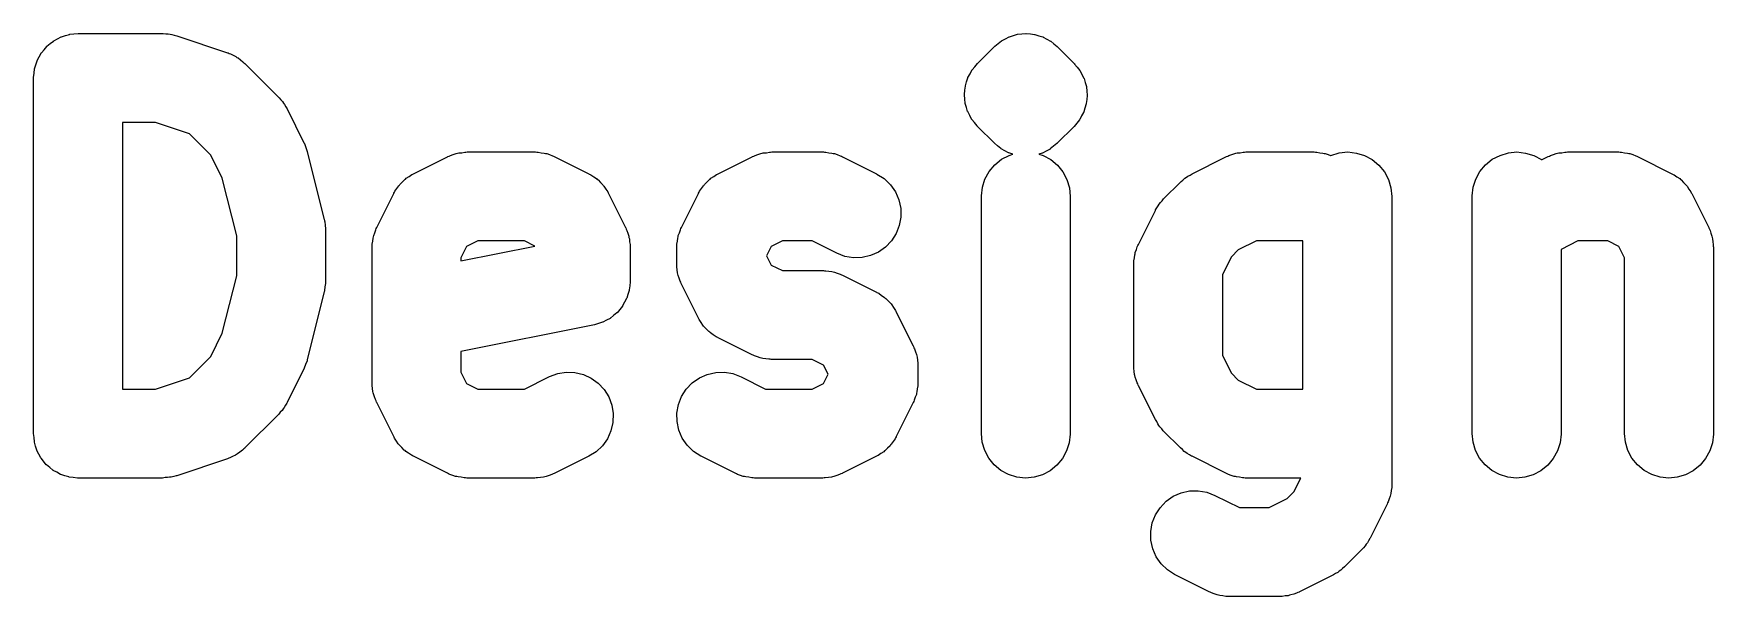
# Model space of a CAD drawing. Extents: x 84.8 to 173.4, y -140 to -47.1.
# Drawn here: x 85.87 to 95.33, y -140 to -136.83 of the extents above; entities that cross this region are included whole.
import ezdxf

# ---------------------------------------------------------------- set-up
doc = ezdxf.new("R2010")
doc.units = 0
doc.header["$MEASUREMENT"] = 0
doc.layers.add('BLACK', color=7, linetype='CONTINUOUS')

msp = doc.modelspace()

# ---------------------------------------------------------------- linework, layer by layer
at = {"layer": 'BLACK', "linetype": 'CONTINUOUS'}
for p, q in [((85.9878, -136.872), (86.0086, -136.861)), ((86.0086, -136.861), (86.0294, -136.85)), ((86.0294, -136.85), (86.0302, -136.849)), ((86.0302, -136.849), (86.031, -136.849)), ((86.031, -136.849), (86.0535, -136.842)), ((86.0535, -136.842), (86.0761, -136.836)), ((86.0761, -136.836), (86.077, -136.835)), ((86.077, -136.835), (86.0778, -136.835)), ((86.0778, -136.835), (86.1013, -136.833)), ((86.1013, -136.833), (86.1247, -136.831)), ((86.1247, -136.831), (86.6009, -136.831)), ((86.6009, -136.831), (86.6043, -136.831)), ((86.6043, -136.831), (86.6183, -136.832)), ((86.6183, -136.832), (86.6323, -136.833)), ((86.6323, -136.833), (86.6425, -136.835)), ((86.6425, -136.835), (86.6528, -136.836)), ((86.6528, -136.836), (86.6662, -136.84)), ((86.6662, -136.84), (86.6799, -136.844)), ((86.6799, -136.844), (86.9656, -136.939)), ((91.3218, -136.871), (91.3428, -136.86)), ((91.3428, -136.86), (91.3635, -136.849)), ((91.3635, -136.849), (91.364, -136.849)), ((91.364, -136.849), (91.3643, -136.849)), ((91.3643, -136.849), (91.3648, -136.849)), ((91.3648, -136.849), (91.3652, -136.849)), ((91.3652, -136.849), (91.3878, -136.842)), ((91.3878, -136.842), (91.4103, -136.835)), ((91.4103, -136.835), (91.4107, -136.835)), ((91.4107, -136.835), (91.4112, -136.835)), ((91.4112, -136.835), (91.4116, -136.835)), ((91.4116, -136.835), (91.412, -136.835)), ((91.412, -136.835), (91.4354, -136.833)), ((91.4354, -136.833), (91.4589, -136.831)), ((91.4589, -136.831), (91.4593, -136.831)), ((91.4593, -136.831), (91.4597, -136.831)), ((91.4597, -136.831), (91.4602, -136.831)), ((91.4602, -136.831), (91.4606, -136.831)), ((91.4606, -136.831), (91.484, -136.833)), ((91.484, -136.833), (91.5074, -136.836)), ((91.5074, -136.836), (91.5078, -136.836)), ((91.5078, -136.836), (91.5083, -136.836)), ((91.5083, -136.836), (91.5087, -136.836)), ((91.5087, -136.836), (91.5091, -136.836)), ((91.5091, -136.836), (91.5315, -136.843)), ((91.5315, -136.843), (91.5541, -136.85)), ((91.5541, -136.85), (91.5545, -136.85)), ((91.5545, -136.85), (91.5549, -136.85)), ((91.5549, -136.85), (91.5553, -136.851)), ((91.5553, -136.851), (91.5557, -136.851)), ((91.5557, -136.851), (91.5762, -136.862)), ((91.5762, -136.862), (91.5971, -136.873)), ((85.8949, -136.982), (85.9062, -136.962)), ((85.9062, -136.962), (85.9174, -136.941)), ((85.9174, -136.941), (85.918, -136.94)), ((85.918, -136.94), (85.9184, -136.94)), ((85.9184, -136.94), (85.9335, -136.922)), ((85.9335, -136.922), (85.9485, -136.903)), ((85.9485, -136.903), (85.9492, -136.903)), ((85.9492, -136.903), (85.9497, -136.902)), ((85.9497, -136.902), (85.9681, -136.887)), ((85.9681, -136.887), (85.9863, -136.873)), ((85.9863, -136.873), (85.9871, -136.872)), ((85.9871, -136.872), (85.9878, -136.872)), ((86.9656, -136.939), (86.9689, -136.94)), ((86.9689, -136.94), (86.9756, -136.943)), ((86.9756, -136.943), (86.9826, -136.945)), ((86.9826, -136.945), (86.9977, -136.953)), ((86.9977, -136.953), (87.0132, -136.96)), ((87.0132, -136.96), (87.0192, -136.965)), ((91.186, -136.999), (91.2812, -136.904)), ((91.2812, -136.904), (91.2824, -136.903)), ((91.2824, -136.903), (91.2825, -136.903)), ((91.2825, -136.903), (91.2831, -136.902)), ((91.2825, -136.903), (91.2825, -136.903)), ((91.2831, -136.902), (91.2831, -136.902)), ((91.2831, -136.902), (91.2831, -136.902)), ((91.2831, -136.902), (91.2837, -136.902)), ((91.2837, -136.902), (91.3021, -136.887)), ((91.3021, -136.887), (91.3204, -136.872)), ((91.3204, -136.872), (91.3208, -136.872)), ((91.3208, -136.872), (91.3211, -136.872)), ((91.3211, -136.872), (91.3215, -136.871)), ((91.3215, -136.871), (91.3218, -136.871)), ((91.5971, -136.873), (91.5974, -136.873)), ((91.5974, -136.873), (91.5978, -136.874)), ((91.5978, -136.874), (91.5981, -136.874)), ((91.5981, -136.874), (91.5985, -136.874)), ((91.5985, -136.874), (91.6165, -136.889)), ((91.6165, -136.889), (91.6348, -136.904)), ((91.6348, -136.904), (91.73, -136.999)), ((85.8747, -137.077), (85.8773, -137.054)), ((85.8773, -137.054), (85.8798, -137.03)), ((85.8798, -137.03), (85.88, -137.03)), ((85.88, -137.03), (85.8801, -137.029)), ((85.8801, -137.029), (85.8872, -137.006)), ((85.8872, -137.006), (85.8942, -136.984)), ((85.8942, -136.984), (85.8946, -136.983)), ((85.8946, -136.983), (85.8949, -136.982)), ((87.0192, -136.965), (87.0256, -136.968)), ((87.0256, -136.968), (87.0389, -136.979)), ((87.0389, -136.979), (87.0527, -136.989)), ((87.0527, -136.989), (87.0577, -136.995)), ((87.0577, -136.995), (87.0633, -136.999)), ((87.0633, -136.999), (87.2538, -137.19)), ((91.1326, -137.078), (91.1439, -137.058)), ((91.1439, -137.058), (91.155, -137.037)), ((91.155, -137.037), (91.1556, -137.036)), ((91.1556, -137.036), (91.156, -137.035)), ((91.156, -137.035), (91.171, -137.017)), ((91.171, -137.017), (91.186, -136.999)), ((91.73, -136.999), (91.7312, -137)), ((91.7312, -137), (91.7312, -137)), ((91.7312, -137), (91.7313, -137.001)), ((91.7313, -137.001), (91.7325, -137.002)), ((91.7325, -137.002), (91.7471, -137.02)), ((91.7471, -137.02), (91.7619, -137.038)), ((91.7619, -137.038), (91.7624, -137.039)), ((91.7624, -137.039), (91.7629, -137.04)), ((91.7629, -137.04), (91.7737, -137.061)), ((85.8747, -137.079), (85.8747, -137.077)), ((85.8747, -137.081), (85.8747, -137.079)), ((85.8747, -137.079), (85.8747, -137.079)), ((85.8747, -137.079), (85.8747, -137.079)), ((85.8747, -139.081), (85.8747, -137.081)), ((91.1128, -137.173), (91.1153, -137.15)), ((91.1153, -137.15), (91.1177, -137.127)), ((91.1177, -137.127), (91.1179, -137.126)), ((91.1179, -137.126), (91.118, -137.125)), ((91.118, -137.125), (91.1251, -137.102)), ((91.1251, -137.102), (91.132, -137.08)), ((91.132, -137.08), (91.1324, -137.079)), ((91.1324, -137.079), (91.1326, -137.078)), ((91.7737, -137.061), (91.7847, -137.082)), ((91.7847, -137.082), (91.785, -137.082)), ((91.785, -137.082), (91.7854, -137.083)), ((91.7854, -137.083), (91.7919, -137.106)), ((91.7919, -137.106), (91.7986, -137.128)), ((91.7986, -137.128), (91.7987, -137.129)), ((91.7987, -137.129), (91.799, -137.13)), ((91.799, -137.13), (91.801, -137.154)), ((87.2538, -137.19), (87.2563, -137.192)), ((87.2563, -137.192), (87.265, -137.203)), ((87.265, -137.203), (87.2747, -137.213)), ((87.2747, -137.213), (87.2802, -137.222)), ((87.2802, -137.222), (87.2867, -137.23)), ((87.2867, -137.23), (87.2932, -137.243)), ((87.2932, -137.243), (87.3007, -137.255)), ((91.1129, -137.174), (91.1128, -137.173)), ((91.1128, -137.175), (91.1129, -137.174)), ((91.115, -137.199), (91.1128, -137.175)), ((91.117, -137.222), (91.115, -137.199)), ((91.1173, -137.223), (91.117, -137.222)), ((91.1174, -137.224), (91.1173, -137.223)), ((91.1241, -137.246), (91.1174, -137.224)), ((91.1306, -137.269), (91.1241, -137.246)), ((91.798, -137.227), (91.7909, -137.25)), ((91.7983, -137.225), (91.798, -137.226)), ((91.798, -137.226), (91.798, -137.227)), ((91.8007, -137.202), (91.7983, -137.225)), ((91.8032, -137.179), (91.8007, -137.202)), ((91.801, -137.154), (91.8032, -137.177)), ((91.8032, -137.177), (91.8031, -137.178)), ((91.8031, -137.178), (91.8032, -137.179)), ((86.3747, -137.331), (86.3747, -138.831)), ((86.5603, -137.331), (86.3747, -137.331)), ((86.7515, -137.395), (86.5603, -137.331)), ((87.3007, -137.255), (87.3959, -137.445)), ((91.131, -137.27), (91.1306, -137.269)), ((91.1313, -137.27), (91.131, -137.27)), ((91.1423, -137.291), (91.1313, -137.27)), ((91.1531, -137.312), (91.1423, -137.291)), ((91.1536, -137.313), (91.1531, -137.312)), ((91.154, -137.314), (91.1536, -137.313)), ((91.1689, -137.332), (91.154, -137.314)), ((91.1835, -137.35), (91.1689, -137.332)), ((91.7449, -137.335), (91.73, -137.353)), ((91.76, -137.317), (91.7449, -137.335)), ((91.7604, -137.316), (91.76, -137.317)), ((91.761, -137.315), (91.7604, -137.316)), ((91.7721, -137.294), (91.761, -137.315)), ((91.7834, -137.274), (91.7721, -137.294)), ((91.7836, -137.273), (91.7834, -137.274)), ((91.784, -137.272), (91.7836, -137.273)), ((91.7909, -137.25), (91.784, -137.272)), ((86.8716, -137.515), (86.7515, -137.395)), ((91.1847, -137.351), (91.1835, -137.35)), ((91.1848, -137.352), (91.1847, -137.351)), ((91.186, -137.353), (91.1848, -137.352)), ((91.1848, -137.352), (91.1848, -137.352)), ((91.2812, -137.448), (91.186, -137.353)), ((91.73, -137.353), (91.6348, -137.448)), ((86.9364, -137.644), (86.8716, -137.515)), ((87.3959, -137.445), (87.3974, -137.448)), ((87.3974, -137.448), (87.3978, -137.449)), ((87.3978, -137.449), (87.3984, -137.45)), ((87.3984, -137.45), (87.4062, -137.472)), ((87.4062, -137.472), (87.4143, -137.494)), ((87.4143, -137.494), (87.4144, -137.495)), ((87.4144, -137.495), (87.4148, -137.496)), ((87.4148, -137.496), (87.5101, -137.877)), ((88.0129, -137.619), (88.2033, -137.524)), ((88.2033, -137.524), (88.2065, -137.522)), ((88.2065, -137.522), (88.2134, -137.52)), ((88.2134, -137.52), (88.2199, -137.516)), ((88.2199, -137.516), (88.2362, -137.511)), ((88.2362, -137.511), (88.2523, -137.505)), ((88.2523, -137.505), (88.2595, -137.504)), ((88.2595, -137.504), (88.2666, -137.502)), ((88.2666, -137.502), (88.2836, -137.501)), ((88.2836, -137.501), (88.3005, -137.498)), ((88.3005, -137.498), (88.3078, -137.498)), ((88.3078, -137.498), (88.3151, -137.497)), ((88.3151, -137.497), (88.6961, -137.497)), ((88.6961, -137.497), (88.6996, -137.497)), ((88.6996, -137.497), (88.7069, -137.498)), ((88.7069, -137.498), (88.7143, -137.498)), ((88.7143, -137.498), (88.7311, -137.501)), ((88.7311, -137.501), (88.7481, -137.503)), ((88.7481, -137.503), (88.7551, -137.505)), ((88.7551, -137.505), (88.7623, -137.506)), ((88.7623, -137.506), (88.7783, -137.512)), ((88.7783, -137.512), (88.7946, -137.518)), ((88.7946, -137.518), (88.801, -137.521)), ((88.801, -137.521), (88.8079, -137.524)), ((88.8079, -137.524), (88.9984, -137.619)), ((89.7271, -137.619), (89.9176, -137.524)), ((89.9176, -137.524), (89.9208, -137.522)), ((89.9208, -137.522), (89.9277, -137.52)), ((89.9277, -137.52), (89.9342, -137.516)), ((89.9342, -137.516), (89.9505, -137.511)), ((89.9505, -137.511), (89.9666, -137.505)), ((89.9666, -137.505), (89.9738, -137.504)), ((89.9738, -137.504), (89.9809, -137.502)), ((89.9809, -137.502), (89.9979, -137.501)), ((89.9979, -137.501), (90.0148, -137.498)), ((90.0148, -137.498), (90.0221, -137.498)), ((90.0221, -137.498), (90.0294, -137.497)), ((90.0294, -137.497), (90.3151, -137.497)), ((90.3151, -137.497), (90.3186, -137.497)), ((90.3186, -137.497), (90.3259, -137.498)), ((90.3259, -137.498), (90.3333, -137.498)), ((90.3333, -137.498), (90.3501, -137.501)), ((90.3501, -137.501), (90.3671, -137.503)), ((90.3671, -137.503), (90.3741, -137.505)), ((90.3741, -137.505), (90.3814, -137.506)), ((90.3814, -137.506), (90.3973, -137.512)), ((90.3973, -137.512), (90.4136, -137.518)), ((90.4136, -137.518), (90.4201, -137.521)), ((90.4201, -137.521), (90.4269, -137.524)), ((90.4269, -137.524), (90.6174, -137.619)), ((91.2994, -137.463), (91.2812, -137.448)), ((91.3175, -137.478), (91.2994, -137.463)), ((91.3179, -137.478), (91.3175, -137.478)), ((91.3182, -137.478), (91.3179, -137.478)), ((91.3186, -137.479), (91.3182, -137.478)), ((91.3189, -137.479), (91.3186, -137.479)), ((91.3397, -137.49), (91.3189, -137.479)), ((91.3211, -137.538), (91.3643, -137.516)), ((91.3603, -137.501), (91.3397, -137.49)), ((91.3607, -137.501), (91.3603, -137.501)), ((91.3611, -137.502), (91.3607, -137.501)), ((91.3615, -137.502), (91.3611, -137.502)), ((91.3619, -137.502), (91.3615, -137.502)), ((91.3845, -137.509), (91.3619, -137.502)), ((91.3643, -137.516), (91.3857, -137.509)), ((91.3857, -137.509), (91.3845, -137.509)), ((91.5508, -137.503), (91.5303, -137.509)), ((91.5303, -137.509), (91.5549, -137.517)), ((91.5512, -137.503), (91.5508, -137.503)), ((91.5517, -137.503), (91.5512, -137.503)), ((91.552, -137.503), (91.5517, -137.503)), ((91.5525, -137.503), (91.552, -137.503)), ((91.5733, -137.492), (91.5525, -137.503)), ((91.5549, -137.517), (91.5978, -137.54)), ((91.5942, -137.481), (91.5733, -137.492)), ((91.5945, -137.481), (91.5942, -137.481)), ((91.5949, -137.48), (91.5945, -137.481)), ((91.5952, -137.48), (91.5949, -137.48)), ((91.5956, -137.48), (91.5952, -137.48)), ((91.6139, -137.465), (91.5956, -137.48)), ((91.6323, -137.45), (91.6139, -137.465)), ((91.6329, -137.45), (91.6323, -137.45)), ((91.6335, -137.449), (91.6329, -137.45)), ((91.6329, -137.45), (91.6329, -137.45)), ((91.6329, -137.45), (91.6329, -137.45)), ((91.6336, -137.449), (91.6335, -137.449)), ((91.6335, -137.449), (91.6335, -137.449)), ((91.6348, -137.448), (91.6336, -137.449)), ((92.3938, -137.619), (92.5843, -137.524)), ((92.5843, -137.524), (92.5874, -137.522)), ((92.5874, -137.522), (92.5943, -137.52)), ((92.5943, -137.52), (92.6008, -137.516)), ((92.6008, -137.516), (92.6172, -137.511)), ((92.6172, -137.511), (92.6332, -137.505)), ((92.6332, -137.505), (92.6405, -137.504)), ((92.6405, -137.504), (92.6475, -137.502)), ((92.6475, -137.502), (92.6645, -137.501)), ((92.6645, -137.501), (92.6814, -137.498)), ((92.6814, -137.498), (92.6888, -137.498)), ((92.6888, -137.498), (92.6961, -137.497)), ((92.6961, -137.497), (93.077, -137.497)), ((93.077, -137.497), (93.0805, -137.497)), ((93.0805, -137.497), (93.0878, -137.498)), ((93.0878, -137.498), (93.0952, -137.498)), ((93.0952, -137.498), (93.112, -137.501)), ((93.112, -137.501), (93.129, -137.503)), ((93.129, -137.503), (93.136, -137.505)), ((93.136, -137.505), (93.1433, -137.506)), ((93.1433, -137.506), (93.1593, -137.512)), ((93.1593, -137.512), (93.1721, -137.517)), ((93.1721, -137.517), (93.1739, -137.516)), ((93.1739, -137.516), (93.2207, -137.502)), ((93.2207, -137.502), (93.2693, -137.497)), ((93.2693, -137.497), (93.3178, -137.503)), ((93.3178, -137.503), (93.3644, -137.517)), ((93.3644, -137.517), (93.4073, -137.54)), ((94.083, -137.538), (94.1263, -137.516)), ((94.1263, -137.516), (94.1731, -137.502)), ((94.1731, -137.502), (94.2216, -137.497)), ((94.2216, -137.497), (94.2702, -137.503)), ((94.2702, -137.503), (94.3168, -137.517)), ((94.3168, -137.517), (94.3597, -137.54)), ((94.3602, -137.541), (94.3938, -137.524)), ((94.3938, -137.524), (94.3969, -137.522)), ((94.3969, -137.522), (94.4039, -137.52)), ((94.4039, -137.52), (94.4104, -137.516)), ((94.4104, -137.516), (94.4267, -137.511)), ((94.4267, -137.511), (94.4427, -137.505)), ((94.4427, -137.505), (94.45, -137.504)), ((94.45, -137.504), (94.4571, -137.502)), ((94.4571, -137.502), (94.4741, -137.501)), ((94.4741, -137.501), (94.4909, -137.498)), ((94.4909, -137.498), (94.4983, -137.498)), ((94.4983, -137.498), (94.5056, -137.497)), ((94.5056, -137.497), (94.7913, -137.497)), ((94.7913, -137.497), (94.7948, -137.497)), ((94.7948, -137.497), (94.8021, -137.498)), ((94.8021, -137.498), (94.8095, -137.498)), ((94.8095, -137.498), (94.8263, -137.501)), ((94.8263, -137.501), (94.8433, -137.503)), ((94.8433, -137.503), (94.8503, -137.505)), ((94.8503, -137.505), (94.8576, -137.506)), ((94.8576, -137.506), (94.8735, -137.512)), ((94.8735, -137.512), (94.8898, -137.518)), ((94.8898, -137.518), (94.8963, -137.521)), ((94.8963, -137.521), (94.9031, -137.524)), ((94.9031, -137.524), (95.0936, -137.619)), ((87.9877, -137.635), (88.0033, -137.624)), ((88.0033, -137.624), (88.0083, -137.622)), ((88.0083, -137.622), (88.0129, -137.619)), ((88.9984, -137.619), (89.0015, -137.621)), ((89.0015, -137.621), (89.006, -137.624)), ((89.006, -137.624), (89.0109, -137.626)), ((89.702, -137.635), (89.7176, -137.624)), ((89.7176, -137.624), (89.7226, -137.622)), ((89.7226, -137.622), (89.7271, -137.619)), ((90.6174, -137.619), (90.6205, -137.621)), ((90.6205, -137.621), (90.6615, -137.647)), ((91.2282, -137.649), (91.2517, -137.606)), ((91.2517, -137.606), (91.2831, -137.569)), ((91.2831, -137.569), (91.3211, -137.538)), ((91.5978, -137.54), (91.6354, -137.571)), ((91.6354, -137.571), (91.6662, -137.609)), ((91.6662, -137.609), (91.6891, -137.652)), ((92.3819, -137.627), (92.3938, -137.619)), ((93.4073, -137.54), (93.4449, -137.571)), ((93.4449, -137.571), (93.4758, -137.609)), ((93.4758, -137.609), (93.4987, -137.652)), ((93.9901, -137.649), (94.0136, -137.606)), ((94.0136, -137.606), (94.045, -137.569)), ((94.045, -137.569), (94.083, -137.538)), ((94.3597, -137.54), (94.3602, -137.541)), ((95.0936, -137.619), (95.0967, -137.621)), ((95.0967, -137.621), (95.1013, -137.624)), ((95.1013, -137.624), (95.1062, -137.626)), ((87.0175, -137.969), (86.9364, -137.644)), ((87.9056, -137.723), (87.9078, -137.718)), ((87.9078, -137.718), (87.9188, -137.703)), ((87.9188, -137.703), (87.9292, -137.687)), ((87.9292, -137.687), (87.933, -137.683)), ((87.933, -137.683), (87.9361, -137.679)), ((87.9361, -137.679), (87.9499, -137.665)), ((87.9499, -137.665), (87.9632, -137.652)), ((87.9632, -137.652), (87.9676, -137.649)), ((87.9676, -137.649), (87.9716, -137.645)), ((87.9716, -137.645), (87.9877, -137.635)), ((89.0109, -137.626), (89.0265, -137.637)), ((89.0265, -137.637), (89.0424, -137.647)), ((89.0424, -137.647), (89.0463, -137.651)), ((89.0463, -137.651), (89.0507, -137.654)), ((89.0507, -137.654), (89.0638, -137.668)), ((89.0638, -137.668), (89.0774, -137.681)), ((89.0774, -137.681), (89.0805, -137.686)), ((89.0805, -137.686), (89.0842, -137.69)), ((89.0842, -137.69), (89.0943, -137.706)), ((89.0943, -137.706), (89.1052, -137.721)), ((89.6199, -137.723), (89.6221, -137.718)), ((89.6221, -137.718), (89.6331, -137.703)), ((89.6331, -137.703), (89.6435, -137.687)), ((89.6435, -137.687), (89.6472, -137.683)), ((89.6472, -137.683), (89.6504, -137.679)), ((89.6504, -137.679), (89.6642, -137.665)), ((89.6642, -137.665), (89.6775, -137.652)), ((89.6775, -137.652), (89.6819, -137.649)), ((89.6819, -137.649), (89.6858, -137.645)), ((89.6858, -137.645), (89.702, -137.635)), ((90.6615, -137.647), (90.6965, -137.681)), ((90.6965, -137.681), (90.7242, -137.721)), ((91.208, -137.744), (91.2135, -137.695)), ((91.2135, -137.695), (91.2282, -137.649)), ((91.6891, -137.652), (91.7032, -137.699)), ((91.7032, -137.699), (91.708, -137.747)), ((92.2336, -137.761), (92.3288, -137.666)), ((92.3288, -137.666), (92.3313, -137.663)), ((92.3313, -137.663), (92.3423, -137.655)), ((92.3423, -137.655), (92.3525, -137.645)), ((92.3525, -137.645), (92.3613, -137.639)), ((92.3613, -137.639), (92.3695, -137.633)), ((92.3695, -137.633), (92.3819, -137.627)), ((93.4987, -137.652), (93.5128, -137.699)), ((93.5128, -137.699), (93.5175, -137.747)), ((93.9699, -137.744), (93.9754, -137.695)), ((93.9754, -137.695), (93.9901, -137.649)), ((95.1062, -137.626), (95.1217, -137.637)), ((95.1217, -137.637), (95.1377, -137.647)), ((95.1377, -137.647), (95.1415, -137.651)), ((95.1415, -137.651), (95.1459, -137.654)), ((95.1459, -137.654), (95.159, -137.668)), ((95.159, -137.668), (95.1727, -137.681)), ((95.1727, -137.681), (95.1757, -137.686)), ((95.1757, -137.686), (95.1794, -137.69)), ((95.1794, -137.69), (95.1896, -137.706)), ((95.1896, -137.706), (95.2004, -137.721)), ((87.8058, -137.921), (87.9011, -137.731)), ((87.9011, -137.731), (87.9026, -137.728)), ((87.9026, -137.728), (87.9056, -137.723)), ((89.1052, -137.721), (89.1073, -137.726)), ((89.1073, -137.726), (89.1102, -137.731)), ((89.1102, -137.731), (89.2054, -137.921)), ((89.5201, -137.921), (89.6153, -137.731)), ((89.6153, -137.731), (89.6169, -137.728)), ((89.6169, -137.728), (89.6199, -137.723)), ((90.7242, -137.721), (90.7436, -137.766)), ((90.7436, -137.766), (90.7539, -137.814)), ((90.7539, -137.814), (90.7548, -137.863)), ((91.208, -137.747), (91.208, -137.744)), ((91.208, -139.081), (91.208, -137.747)), ((91.708, -137.747), (91.708, -139.081)), ((92.1884, -137.823), (92.196, -137.811)), ((92.196, -137.811), (92.2026, -137.799)), ((92.2026, -137.799), (92.2092, -137.791)), ((92.2092, -137.791), (92.2149, -137.782)), ((92.2149, -137.782), (92.2247, -137.772)), ((92.2247, -137.772), (92.2336, -137.761)), ((93.5175, -137.747), (93.5175, -139.366)), ((93.9699, -137.747), (93.9699, -137.744)), ((93.9699, -139.081), (93.9699, -137.747)), ((95.2004, -137.721), (95.2025, -137.726)), ((95.2025, -137.726), (95.2054, -137.731)), ((95.2054, -137.731), (95.3007, -137.921)), ((87.5101, -137.877), (87.5109, -137.881)), ((87.5109, -137.881), (87.5115, -137.885)), ((87.5115, -137.885), (87.5128, -137.889)), ((87.5128, -137.889), (87.5147, -137.909)), ((87.5147, -137.909), (87.5174, -137.929)), ((90.7548, -137.863), (90.7462, -137.911)), ((92.0915, -138.017), (92.1868, -137.826)), ((92.1868, -137.826), (92.1884, -137.823)), ((87.0175, -138.193), (87.0175, -137.969)), ((87.5174, -137.929), (87.5171, -137.933)), ((87.5171, -137.933), (87.5175, -137.938)), ((87.5175, -137.938), (87.5175, -138.224)), ((87.7801, -138.015), (87.783, -137.998)), ((87.783, -137.998), (87.7849, -137.981)), ((87.7849, -137.981), (87.7871, -137.974)), ((87.7871, -137.974), (87.7884, -137.967)), ((87.7884, -137.967), (87.7945, -137.951)), ((87.7945, -137.951), (87.7996, -137.935)), ((87.7996, -137.935), (87.8032, -137.928)), ((87.8032, -137.928), (87.8058, -137.921)), ((88.3742, -137.997), (88.311, -138.029)), ((88.6371, -137.997), (88.3742, -137.997)), ((88.6945, -138.026), (88.6371, -137.997)), ((89.2054, -137.921), (89.207, -137.924)), ((89.207, -137.924), (89.2095, -137.931)), ((89.2095, -137.931), (89.2129, -137.938)), ((89.2129, -137.938), (89.2179, -137.954)), ((89.2179, -137.954), (89.2238, -137.97)), ((89.2238, -137.97), (89.2249, -137.978)), ((89.2249, -137.978), (89.227, -137.985)), ((89.227, -137.985), (89.2287, -138.002)), ((89.2287, -138.002), (89.2314, -138.018)), ((89.4944, -138.015), (89.4973, -137.998)), ((89.4973, -137.998), (89.4992, -137.981)), ((89.4992, -137.981), (89.5014, -137.974)), ((89.5014, -137.974), (89.5026, -137.967)), ((89.5026, -137.967), (89.5088, -137.951)), ((89.5088, -137.951), (89.5139, -137.935)), ((89.5139, -137.935), (89.5175, -137.928)), ((89.5175, -137.928), (89.5201, -137.921)), ((90.0884, -137.997), (90.0253, -138.029)), ((90.2561, -137.997), (90.0884, -137.997)), ((90.3938, -138.066), (90.2561, -137.997)), ((90.7022, -137.997), (90.6684, -138.032)), ((90.7284, -137.956), (90.7022, -137.997)), ((90.7462, -137.911), (90.7284, -137.956)), ((92.7551, -137.997), (92.6537, -138.048)), ((93.0175, -137.997), (92.7551, -137.997)), ((93.0175, -138.831), (93.0175, -137.997)), ((94.5646, -137.997), (94.4699, -138.045)), ((94.7323, -137.997), (94.5646, -137.997)), ((94.7955, -138.029), (94.7323, -137.997)), ((95.3007, -137.921), (95.3022, -137.924)), ((95.3022, -137.924), (95.3047, -137.931)), ((95.3047, -137.931), (95.3082, -137.938)), ((95.3082, -137.938), (95.3131, -137.954)), ((95.3131, -137.954), (95.319, -137.97)), ((95.319, -137.97), (95.3202, -137.978)), ((95.3202, -137.978), (95.3223, -137.985)), ((95.3223, -137.985), (95.324, -138.002)), ((95.324, -138.002), (95.3266, -138.018)), ((87.7794, -138.033), (87.7795, -138.03)), ((87.7794, -138.795), (87.7794, -138.033)), ((87.7795, -138.03), (87.7803, -138.022)), ((87.7803, -138.022), (87.7801, -138.015)), ((88.2794, -138.109), (88.6945, -138.026)), ((88.311, -138.029), (88.2794, -138.092)), ((88.2794, -138.092), (88.2794, -138.109)), ((89.2314, -138.018), (89.2311, -138.026)), ((89.2311, -138.026), (89.2318, -138.033)), ((89.2318, -138.033), (89.2318, -138.224)), ((89.4937, -138.03), (89.4946, -138.022)), ((89.4937, -138.033), (89.4937, -138.03)), ((89.4937, -138.128), (89.4937, -138.033)), ((89.4946, -138.022), (89.4944, -138.015)), ((90.0253, -138.029), (89.9994, -138.081)), ((89.9994, -138.081), (90.0253, -138.133)), ((90.4394, -138.084), (90.3938, -138.066)), ((90.4875, -138.092), (90.4394, -138.084)), ((90.5362, -138.091), (90.4875, -138.092)), ((90.5838, -138.08), (90.5362, -138.091)), ((90.6285, -138.06), (90.5838, -138.08)), ((90.6684, -138.032), (90.6285, -138.06)), ((92.0658, -138.11), (92.0687, -138.093)), ((92.0687, -138.093), (92.0706, -138.076)), ((92.0706, -138.076), (92.0728, -138.069)), ((92.0728, -138.069), (92.0741, -138.062)), ((92.0741, -138.062), (92.0802, -138.046)), ((92.0802, -138.046), (92.0854, -138.03)), ((92.0854, -138.03), (92.0889, -138.023)), ((92.0889, -138.023), (92.0915, -138.017)), ((92.6158, -138.086), (92.5651, -138.187)), ((92.6537, -138.048), (92.6158, -138.086)), ((94.4699, -138.045), (94.4699, -139.081)), ((94.827, -138.092), (94.7955, -138.029)), ((94.827, -139.081), (94.827, -138.092)), ((95.3266, -138.018), (95.3263, -138.026)), ((95.3263, -138.026), (95.327, -138.033)), ((95.327, -138.033), (95.327, -139.081)), ((89.4944, -138.136), (89.4937, -138.128)), ((89.4941, -138.143), (89.4944, -138.136)), ((89.4968, -138.16), (89.4941, -138.143)), ((89.4985, -138.177), (89.4968, -138.16)), ((89.5006, -138.184), (89.4985, -138.177)), ((89.5017, -138.191), (89.5006, -138.184)), ((89.5076, -138.207), (89.5017, -138.191)), ((90.0253, -138.133), (90.0884, -138.164)), ((90.0884, -138.164), (90.3151, -138.164)), ((90.3151, -138.164), (90.3186, -138.164)), ((90.3186, -138.164), (90.3259, -138.165)), ((90.3259, -138.165), (90.3333, -138.165)), ((90.3333, -138.165), (90.3501, -138.168)), ((90.3501, -138.168), (90.3671, -138.17)), ((90.3671, -138.17), (90.3741, -138.172)), ((90.3741, -138.172), (90.3814, -138.173)), ((90.3814, -138.173), (90.3973, -138.179)), ((90.3973, -138.179), (90.4136, -138.184)), ((90.4136, -138.184), (90.4201, -138.188)), ((90.4201, -138.188), (90.4269, -138.19)), ((90.4269, -138.19), (90.6174, -138.286)), ((92.0651, -138.128), (92.0652, -138.125)), ((92.0651, -138.7), (92.0651, -138.128)), ((92.0652, -138.125), (92.066, -138.118)), ((92.066, -138.118), (92.0658, -138.11)), ((92.5651, -138.187), (92.5651, -138.641)), ((86.9364, -138.517), (87.0175, -138.193)), ((87.5101, -138.284), (87.4148, -138.665)), ((87.5107, -138.28), (87.5101, -138.284)), ((87.5121, -138.276), (87.5107, -138.28)), ((87.5143, -138.256), (87.5121, -138.276)), ((87.5172, -138.236), (87.5143, -138.256)), ((87.5175, -138.227), (87.517, -138.232)), ((87.517, -138.232), (87.5172, -138.236)), ((87.5175, -138.224), (87.5175, -138.227)), ((89.2263, -138.276), (89.2193, -138.298)), ((89.2265, -138.274), (89.2263, -138.276)), ((89.2268, -138.273), (89.2265, -138.274)), ((89.2292, -138.25), (89.2268, -138.273)), ((89.2318, -138.227), (89.2292, -138.25)), ((89.2318, -138.224), (89.2318, -138.225)), ((89.2318, -138.225), (89.2318, -138.225)), ((89.2318, -138.225), (89.2318, -138.225)), ((89.2318, -138.225), (89.2318, -138.227)), ((89.5126, -138.224), (89.5076, -138.207)), ((89.516, -138.23), (89.5126, -138.224)), ((89.5186, -138.237), (89.516, -138.23)), ((89.5201, -138.24), (89.5186, -138.237)), ((89.6153, -138.431), (89.5201, -138.24)), ((90.6174, -138.286), (90.6205, -138.287)), ((90.6205, -138.287), (90.6251, -138.29)), ((89.1881, -138.365), (89.1732, -138.383)), ((89.1886, -138.364), (89.1881, -138.365)), ((89.1893, -138.363), (89.1886, -138.364)), ((89.2004, -138.342), (89.1893, -138.363)), ((89.2116, -138.322), (89.2004, -138.342)), ((89.2119, -138.321), (89.2116, -138.322)), ((89.2125, -138.32), (89.2119, -138.321)), ((89.2193, -138.298), (89.2125, -138.32)), ((90.6251, -138.29), (90.63, -138.292)), ((90.63, -138.292), (90.6455, -138.304)), ((90.6455, -138.304), (90.6615, -138.314)), ((90.6615, -138.314), (90.6653, -138.318)), ((90.6653, -138.318), (90.6697, -138.321)), ((90.6697, -138.321), (90.6828, -138.335)), ((90.6828, -138.335), (90.6965, -138.348)), ((90.6965, -138.348), (90.6995, -138.352)), ((90.6995, -138.352), (90.7033, -138.356)), ((90.7033, -138.356), (90.7134, -138.372)), ((90.7134, -138.372), (90.7242, -138.388)), ((89.0308, -138.469), (88.2794, -138.619)), ((89.0531, -138.462), (89.0308, -138.469)), ((89.0755, -138.455), (89.0531, -138.462)), ((89.0765, -138.455), (89.0755, -138.455)), ((89.0775, -138.455), (89.0765, -138.455)), ((89.0981, -138.444), (89.0775, -138.455)), ((89.1187, -138.433), (89.0981, -138.444)), ((89.1196, -138.432), (89.1187, -138.433)), ((89.1206, -138.432), (89.1196, -138.432)), ((89.1386, -138.417), (89.1206, -138.432)), ((89.1567, -138.402), (89.1386, -138.417)), ((89.1574, -138.401), (89.1567, -138.402)), ((89.1583, -138.401), (89.1574, -138.401)), ((89.1732, -138.383), (89.1583, -138.401)), ((89.6182, -138.435), (89.6153, -138.431)), ((89.6204, -138.44), (89.6182, -138.435)), ((89.6312, -138.456), (89.6204, -138.44)), ((89.6413, -138.472), (89.6312, -138.456)), ((89.645, -138.476), (89.6413, -138.472)), ((89.6481, -138.48), (89.645, -138.476)), ((90.7242, -138.388), (90.7263, -138.393)), ((90.7263, -138.393), (90.7292, -138.398)), ((90.7292, -138.398), (90.8245, -138.588)), ((86.8716, -138.647), (86.9364, -138.517)), ((89.6617, -138.494), (89.6481, -138.48)), ((89.6748, -138.507), (89.6617, -138.494)), ((89.6792, -138.511), (89.6748, -138.507)), ((89.6831, -138.514), (89.6792, -138.511)), ((89.6991, -138.525), (89.6831, -138.514)), ((89.7146, -138.536), (89.6991, -138.525)), ((89.7195, -138.538), (89.7146, -138.536)), ((89.724, -138.541), (89.7195, -138.538)), ((89.7271, -138.542), (89.724, -138.541)), ((89.9176, -138.638), (89.7271, -138.542)), ((86.7515, -138.767), (86.8716, -138.647)), ((87.4148, -138.665), (87.414, -138.669)), ((88.2794, -138.619), (88.2794, -138.736)), ((89.9245, -138.64), (89.9176, -138.638)), ((89.9309, -138.644), (89.9245, -138.64)), ((89.9472, -138.649), (89.9309, -138.644)), ((89.9632, -138.655), (89.9472, -138.649)), ((89.9704, -138.656), (89.9632, -138.655)), ((89.9774, -138.659), (89.9704, -138.656)), ((89.9944, -138.661), (89.9774, -138.659)), ((90.0113, -138.663), (89.9944, -138.661)), ((90.0186, -138.663), (90.0113, -138.663)), ((90.0259, -138.664), (90.0186, -138.663)), ((90.0294, -138.664), (90.0259, -138.664)), ((90.2561, -138.664), (90.0294, -138.664)), ((90.3193, -138.696), (90.2561, -138.664)), ((90.8245, -138.588), (90.826, -138.591)), ((90.826, -138.591), (90.8285, -138.598)), ((90.8285, -138.598), (90.832, -138.605)), ((90.832, -138.605), (90.8369, -138.621)), ((90.8369, -138.621), (90.8428, -138.637)), ((90.8428, -138.637), (90.844, -138.644)), ((90.844, -138.644), (90.8461, -138.651)), ((90.8461, -138.651), (90.8478, -138.668)), ((92.5651, -138.641), (92.6158, -138.742)), ((87.3959, -138.716), (87.3007, -138.907)), ((87.3963, -138.715), (87.3959, -138.716)), ((87.3969, -138.714), (87.3963, -138.715)), ((87.405, -138.693), (87.3969, -138.714)), ((87.4133, -138.671), (87.405, -138.693)), ((87.4135, -138.67), (87.4133, -138.671)), ((87.414, -138.669), (87.4135, -138.67)), ((88.2794, -138.736), (88.311, -138.799)), ((88.7779, -138.76), (88.8237, -138.744)), ((88.8237, -138.744), (88.8719, -138.736)), ((88.8719, -138.736), (88.9207, -138.738)), ((88.9207, -138.738), (88.9681, -138.749)), ((88.9681, -138.749), (89.0125, -138.77)), ((89.6209, -138.768), (89.6655, -138.748)), ((89.6655, -138.748), (89.7131, -138.737)), ((89.7131, -138.737), (89.7619, -138.736)), ((89.7619, -138.736), (89.81, -138.744)), ((89.81, -138.744), (89.8555, -138.762)), ((90.3452, -138.747), (90.3193, -138.696)), ((90.3193, -138.799), (90.3452, -138.747)), ((90.8478, -138.668), (90.8504, -138.685)), ((90.8504, -138.685), (90.8501, -138.692)), ((90.8501, -138.692), (90.8509, -138.7)), ((90.8509, -138.7), (90.8509, -138.795)), ((92.0659, -138.707), (92.0651, -138.7)), ((92.0656, -138.714), (92.0659, -138.707)), ((92.0682, -138.731), (92.0656, -138.714)), ((92.0699, -138.748), (92.0682, -138.731)), ((92.072, -138.755), (92.0699, -138.748)), ((92.0732, -138.763), (92.072, -138.755)), ((92.6158, -138.742), (92.6537, -138.78)), ((86.3747, -138.831), (86.5603, -138.831)), ((86.5603, -138.831), (86.7515, -138.767)), ((87.7801, -138.802), (87.7794, -138.795)), ((87.7799, -138.81), (87.7801, -138.802)), ((87.7825, -138.827), (87.7799, -138.81)), ((87.7842, -138.844), (87.7825, -138.827)), ((87.7863, -138.851), (87.7842, -138.844)), ((87.7875, -138.858), (87.7863, -138.851)), ((88.311, -138.799), (88.3742, -138.831)), ((88.3742, -138.831), (88.6371, -138.831)), ((88.6371, -138.831), (88.7748, -138.762)), ((88.7748, -138.762), (88.7779, -138.76)), ((89.0125, -138.77), (89.052, -138.798)), ((89.052, -138.798), (89.0853, -138.834)), ((89.0853, -138.834), (89.111, -138.875)), ((89.5209, -138.872), (89.5472, -138.831)), ((89.5472, -138.831), (89.5809, -138.796)), ((89.5809, -138.796), (89.6209, -138.768)), ((89.8555, -138.762), (89.9932, -138.831)), ((89.9932, -138.831), (90.2561, -138.831)), ((90.2561, -138.831), (90.3193, -138.799)), ((90.8432, -138.854), (90.8419, -138.861)), ((90.8454, -138.847), (90.8432, -138.854)), ((90.8473, -138.83), (90.8454, -138.847)), ((90.8502, -138.813), (90.8473, -138.83)), ((90.8508, -138.799), (90.85, -138.806)), ((90.85, -138.806), (90.8502, -138.813)), ((90.8509, -138.795), (90.8508, -138.799)), ((92.0791, -138.779), (92.0732, -138.763)), ((92.084, -138.795), (92.0791, -138.779)), ((92.0875, -138.802), (92.084, -138.795)), ((92.09, -138.808), (92.0875, -138.802)), ((92.0915, -138.812), (92.09, -138.808)), ((92.1868, -139.002), (92.0915, -138.812)), ((92.6537, -138.78), (92.7551, -138.831)), ((92.7551, -138.831), (93.0175, -138.831)), ((87.2782, -138.942), (87.2725, -138.951)), ((87.2848, -138.934), (87.2782, -138.942)), ((87.2914, -138.922), (87.2848, -138.934)), ((87.2991, -138.91), (87.2914, -138.922)), ((87.3007, -138.907), (87.2991, -138.91)), ((87.7934, -138.874), (87.7875, -138.858)), ((87.7983, -138.89), (87.7934, -138.874)), ((87.8017, -138.897), (87.7983, -138.89)), ((87.8043, -138.904), (87.8017, -138.897)), ((87.8058, -138.907), (87.8043, -138.904)), ((87.9011, -139.097), (87.8058, -138.907)), ((89.111, -138.875), (89.1281, -138.921)), ((89.1281, -138.921), (89.136, -138.969)), ((89.4945, -138.966), (89.5031, -138.918)), ((89.5031, -138.918), (89.5209, -138.872)), ((90.8245, -138.907), (90.7292, -139.097)), ((90.8271, -138.9), (90.8245, -138.907)), ((90.8306, -138.894), (90.8271, -138.9)), ((90.8358, -138.877), (90.8306, -138.894)), ((90.8419, -138.861), (90.8358, -138.877)), ((87.2538, -138.972), (87.0633, -139.162)), ((87.2627, -138.961), (87.2538, -138.972)), ((87.2725, -138.951), (87.2627, -138.961)), ((89.1345, -139.018), (89.1235, -139.065)), ((89.136, -138.969), (89.1345, -139.018)), ((89.4954, -139.014), (89.4945, -138.966)), ((89.5057, -139.062), (89.4954, -139.014)), ((92.1943, -139.014), (92.1868, -139.002)), ((92.2007, -139.026), (92.1943, -139.014)), ((92.2072, -139.035), (92.2007, -139.026)), ((92.2127, -139.043), (92.2072, -139.035)), ((92.2224, -139.054), (92.2127, -139.043)), ((85.877, -139.104), (85.8747, -139.081)), ((85.8791, -139.128), (85.877, -139.104)), ((85.8793, -139.128), (85.8791, -139.128)), ((85.8794, -139.129), (85.8793, -139.128)), ((85.8862, -139.152), (85.8794, -139.129)), ((87.9039, -139.102), (87.9011, -139.097)), ((87.9061, -139.107), (87.9039, -139.102)), ((87.9169, -139.123), (87.9061, -139.107)), ((87.927, -139.139), (87.9169, -139.123)), ((89.1034, -139.11), (89.0751, -139.15)), ((89.1235, -139.065), (89.1034, -139.11)), ((89.5251, -139.107), (89.5057, -139.062)), ((89.5529, -139.147), (89.5251, -139.107)), ((90.7114, -139.125), (90.7011, -139.141)), ((90.7225, -139.11), (90.7114, -139.125)), ((90.7247, -139.105), (90.7225, -139.11)), ((90.7276, -139.1), (90.7247, -139.105)), ((90.7292, -139.097), (90.7276, -139.1)), ((91.2128, -139.129), (91.208, -139.081)), ((91.2269, -139.176), (91.2128, -139.129)), ((91.7025, -139.133), (91.6878, -139.179)), ((91.708, -139.084), (91.7025, -139.133)), ((91.708, -139.081), (91.708, -139.084)), ((92.2312, -139.065), (92.2224, -139.054)), ((92.2336, -139.067), (92.2312, -139.065)), ((92.3288, -139.162), (92.2336, -139.067)), ((93.9747, -139.129), (93.9699, -139.081)), ((93.9888, -139.176), (93.9747, -139.129)), ((94.4644, -139.133), (94.4497, -139.179)), ((94.4699, -139.084), (94.4644, -139.133)), ((94.4699, -139.081), (94.4699, -139.084)), ((94.8318, -139.129), (94.827, -139.081)), ((94.8459, -139.176), (94.8318, -139.129)), ((95.3216, -139.133), (95.3068, -139.179)), ((95.327, -139.084), (95.3216, -139.133)), ((95.327, -139.081), (95.327, -139.084)), ((85.8929, -139.174), (85.8862, -139.152)), ((85.8933, -139.175), (85.8929, -139.174)), ((85.8935, -139.176), (85.8933, -139.175)), ((85.9046, -139.197), (85.8935, -139.176)), ((85.9155, -139.218), (85.9046, -139.197)), ((85.916, -139.218), (85.9155, -139.218)), ((85.9164, -139.219), (85.916, -139.218)), ((85.9313, -139.237), (85.9164, -139.219)), ((86.9656, -139.223), (86.6799, -139.318)), ((86.9724, -139.22), (86.9656, -139.223)), ((86.9794, -139.218), (86.9724, -139.22)), ((86.9946, -139.21), (86.9794, -139.218)), ((87.0102, -139.203), (86.9946, -139.21)), ((87.0162, -139.199), (87.0102, -139.203)), ((87.0227, -139.195), (87.0162, -139.199)), ((87.0361, -139.185), (87.0227, -139.195)), ((87.05, -139.175), (87.0361, -139.185)), ((87.0551, -139.169), (87.05, -139.175)), ((87.0609, -139.165), (87.0551, -139.169)), ((87.0633, -139.162), (87.0609, -139.165)), ((87.9307, -139.143), (87.927, -139.139)), ((87.9338, -139.147), (87.9307, -139.143)), ((87.9475, -139.16), (87.9338, -139.147)), ((87.9605, -139.174), (87.9475, -139.16)), ((87.9649, -139.177), (87.9605, -139.174)), ((87.9688, -139.181), (87.9649, -139.177)), ((87.9848, -139.191), (87.9688, -139.181)), ((88.0003, -139.202), (87.9848, -139.191)), ((88.0052, -139.205), (88.0003, -139.202)), ((88.0098, -139.208), (88.0052, -139.205)), ((88.0129, -139.209), (88.0098, -139.208)), ((88.2033, -139.304), (88.0129, -139.209)), ((88.9984, -139.209), (88.8079, -139.304)), ((89.0397, -139.183), (88.9984, -139.209)), ((89.0751, -139.15), (89.0397, -139.183)), ((89.5879, -139.181), (89.5529, -139.147)), ((89.6288, -139.208), (89.5879, -139.181)), ((89.6319, -139.209), (89.6288, -139.208)), ((89.8224, -139.304), (89.6319, -139.209)), ((90.6174, -139.209), (90.4269, -139.304)), ((90.622, -139.206), (90.6174, -139.209)), ((90.627, -139.204), (90.622, -139.206)), ((90.6426, -139.193), (90.627, -139.204)), ((90.6587, -139.183), (90.6426, -139.193)), ((90.6627, -139.179), (90.6587, -139.183)), ((90.6671, -139.176), (90.6627, -139.179)), ((90.6803, -139.163), (90.6671, -139.176)), ((90.6942, -139.15), (90.6803, -139.163)), ((90.6973, -139.145), (90.6942, -139.15)), ((90.7011, -139.141), (90.6973, -139.145)), ((91.2498, -139.219), (91.2269, -139.176)), ((91.2806, -139.257), (91.2498, -139.219)), ((91.6643, -139.222), (91.6329, -139.259)), ((91.6878, -139.179), (91.6643, -139.222)), ((92.3397, -139.171), (92.3288, -139.162)), ((92.3498, -139.181), (92.3397, -139.171)), ((92.3585, -139.187), (92.3498, -139.181)), ((92.3665, -139.193), (92.3585, -139.187)), ((92.3789, -139.2), (92.3665, -139.193)), ((92.3907, -139.208), (92.3789, -139.2)), ((92.3938, -139.209), (92.3907, -139.208)), ((92.5843, -139.304), (92.3938, -139.209)), ((94.0117, -139.219), (93.9888, -139.176)), ((94.0425, -139.257), (94.0117, -139.219)), ((94.4262, -139.222), (94.3948, -139.259)), ((94.4497, -139.179), (94.4262, -139.222)), ((94.8688, -139.219), (94.8459, -139.176)), ((94.8997, -139.257), (94.8688, -139.219)), ((95.2833, -139.222), (95.252, -139.259)), ((95.3068, -139.179), (95.2833, -139.222)), ((85.946, -139.256), (85.9313, -139.237)), ((85.9467, -139.256), (85.946, -139.256)), ((85.9473, -139.257), (85.9467, -139.256)), ((85.9654, -139.272), (85.9473, -139.257)), ((85.9834, -139.287), (85.9654, -139.272)), ((85.9842, -139.287), (85.9834, -139.287)), ((85.9849, -139.288), (85.9842, -139.287)), ((86.0056, -139.299), (85.9849, -139.288)), ((86.0262, -139.311), (86.0056, -139.299)), ((86.027, -139.311), (86.0262, -139.311)), ((86.0278, -139.311), (86.027, -139.311)), ((86.0503, -139.318), (86.0278, -139.311)), ((86.0727, -139.325), (86.0503, -139.318)), ((86.0736, -139.325), (86.0727, -139.325)), ((86.0744, -139.326), (86.0736, -139.325)), ((86.0978, -139.328), (86.0744, -139.326)), ((86.6494, -139.326), (86.6391, -139.327)), ((86.6629, -139.322), (86.6494, -139.326)), ((86.6766, -139.319), (86.6629, -139.322)), ((86.6799, -139.318), (86.6766, -139.319)), ((88.2102, -139.307), (88.2033, -139.304)), ((88.2167, -139.311), (88.2102, -139.307)), ((88.2329, -139.316), (88.2167, -139.311)), ((88.2489, -139.322), (88.2329, -139.316)), ((88.2562, -139.323), (88.2489, -139.322)), ((88.2632, -139.325), (88.2562, -139.323)), ((88.2801, -139.327), (88.2632, -139.325)), ((88.7447, -139.326), (88.7276, -139.328)), ((88.7517, -139.324), (88.7447, -139.326)), ((88.759, -139.323), (88.7517, -139.324)), ((88.775, -139.317), (88.759, -139.323)), ((88.7914, -139.312), (88.775, -139.317)), ((88.7979, -139.308), (88.7914, -139.312)), ((88.8048, -139.306), (88.7979, -139.308)), ((88.8079, -139.304), (88.8048, -139.306)), ((89.8293, -139.307), (89.8224, -139.304)), ((89.8357, -139.311), (89.8293, -139.307)), ((89.852, -139.316), (89.8357, -139.311)), ((89.8679, -139.322), (89.852, -139.316)), ((89.8752, -139.323), (89.8679, -139.322)), ((89.8822, -139.325), (89.8752, -139.323)), ((89.8992, -139.327), (89.8822, -139.325)), ((90.3637, -139.326), (90.3467, -139.328)), ((90.3707, -139.324), (90.3637, -139.326)), ((90.378, -139.323), (90.3707, -139.324)), ((90.394, -139.317), (90.378, -139.323)), ((90.4104, -139.312), (90.394, -139.317)), ((90.4169, -139.308), (90.4104, -139.312)), ((90.4238, -139.306), (90.4169, -139.308)), ((90.4269, -139.304), (90.4238, -139.306)), ((91.3182, -139.288), (91.2806, -139.257)), ((91.3611, -139.311), (91.3182, -139.288)), ((91.4077, -139.326), (91.3611, -139.311)), ((91.4563, -139.331), (91.4077, -139.326)), ((91.5048, -139.326), (91.4563, -139.331)), ((91.5517, -139.313), (91.5048, -139.326)), ((91.5949, -139.29), (91.5517, -139.313)), ((91.6329, -139.259), (91.5949, -139.29)), ((92.5912, -139.307), (92.5843, -139.304)), ((92.5976, -139.311), (92.5912, -139.307)), ((92.6139, -139.316), (92.5976, -139.311)), ((92.6299, -139.322), (92.6139, -139.316)), ((92.6371, -139.323), (92.6299, -139.322)), ((92.6441, -139.325), (92.6371, -139.323)), ((92.6611, -139.327), (92.6441, -139.325)), ((94.0801, -139.288), (94.0425, -139.257)), ((94.123, -139.311), (94.0801, -139.288)), ((94.1696, -139.326), (94.123, -139.311)), ((94.2182, -139.331), (94.1696, -139.326)), ((94.2667, -139.326), (94.2182, -139.331)), ((94.3136, -139.313), (94.2667, -139.326)), ((94.3568, -139.29), (94.3136, -139.313)), ((94.3948, -139.259), (94.3568, -139.29)), ((94.9372, -139.288), (94.8997, -139.257)), ((94.9802, -139.311), (94.9372, -139.288)), ((95.0268, -139.326), (94.9802, -139.311)), ((95.0753, -139.331), (95.0268, -139.326)), ((95.1239, -139.326), (95.0753, -139.331)), ((95.1707, -139.313), (95.1239, -139.326)), ((95.2139, -139.29), (95.1707, -139.313)), ((95.252, -139.259), (95.2139, -139.29)), ((86.1212, -139.331), (86.0978, -139.328)), ((86.1229, -139.331), (86.1212, -139.331)), ((86.123, -139.331), (86.1229, -139.331)), ((86.1229, -139.331), (86.1229, -139.331)), ((86.1247, -139.331), (86.123, -139.331)), ((86.6009, -139.331), (86.1247, -139.331)), ((86.6148, -139.329), (86.6009, -139.331)), ((86.6289, -139.329), (86.6148, -139.329)), ((86.6391, -139.327), (86.6289, -139.329)), ((88.297, -139.33), (88.2801, -139.327)), ((88.3043, -139.33), (88.297, -139.33)), ((88.3117, -139.331), (88.3043, -139.33)), ((88.3151, -139.331), (88.3117, -139.331)), ((88.6961, -139.331), (88.3151, -139.331)), ((88.7034, -139.33), (88.6961, -139.331)), ((88.7108, -139.33), (88.7034, -139.33)), ((88.7276, -139.328), (88.7108, -139.33)), ((89.916, -139.33), (89.8992, -139.327)), ((89.9234, -139.33), (89.916, -139.33)), ((89.9307, -139.331), (89.9234, -139.33)), ((89.9342, -139.331), (89.9307, -139.331)), ((90.3151, -139.331), (89.9342, -139.331)), ((90.3225, -139.33), (90.3151, -139.331)), ((90.3298, -139.33), (90.3225, -139.33)), ((90.3467, -139.328), (90.3298, -139.33)), ((92.2875, -139.434), (92.3322, -139.415)), ((92.3322, -139.415), (92.3798, -139.404)), ((92.3798, -139.404), (92.4285, -139.403)), ((92.4285, -139.403), (92.4766, -139.411)), ((92.4766, -139.411), (92.5222, -139.429)), ((92.6779, -139.33), (92.6611, -139.327)), ((92.6853, -139.33), (92.6779, -139.33)), ((92.6926, -139.331), (92.6853, -139.33)), ((92.6961, -139.331), (92.6926, -139.331)), ((93.0059, -139.331), (92.6961, -139.331)), ((92.929, -139.447), (92.9668, -139.409)), ((92.9668, -139.409), (93.0059, -139.331)), ((93.5121, -139.418), (93.5098, -139.425)), ((93.514, -139.401), (93.5121, -139.418)), ((93.5169, -139.385), (93.514, -139.401)), ((93.5175, -139.37), (93.5167, -139.377)), ((93.5167, -139.377), (93.5169, -139.385)), ((93.5175, -139.366), (93.5175, -139.37)), ((92.1876, -139.539), (92.2138, -139.498)), ((92.2138, -139.498), (92.2476, -139.462)), ((92.2476, -139.462), (92.2875, -139.434)), ((92.5222, -139.429), (92.6599, -139.497)), ((92.6599, -139.497), (92.8276, -139.497)), ((92.8276, -139.497), (92.929, -139.447)), ((93.4911, -139.478), (93.3959, -139.669)), ((93.4938, -139.471), (93.4911, -139.478)), ((93.4973, -139.465), (93.4938, -139.471)), ((93.5025, -139.449), (93.4973, -139.465)), ((93.5086, -139.433), (93.5025, -139.449)), ((93.5098, -139.425), (93.5086, -139.433)), ((92.1612, -139.632), (92.1698, -139.584)), ((92.1698, -139.584), (92.1876, -139.539)), ((92.1621, -139.681), (92.1612, -139.632)), ((92.1724, -139.729), (92.1621, -139.681)), ((93.3734, -139.704), (93.3678, -139.713)), ((93.38, -139.696), (93.3734, -139.704)), ((93.3867, -139.684), (93.38, -139.696)), ((93.3943, -139.672), (93.3867, -139.684)), ((93.3959, -139.669), (93.3943, -139.672)), ((92.1918, -139.774), (92.1724, -139.729)), ((92.2195, -139.814), (92.1918, -139.774)), ((93.3491, -139.734), (93.2538, -139.829)), ((93.358, -139.723), (93.3491, -139.734)), ((93.3678, -139.713), (93.358, -139.723)), ((92.2545, -139.848), (92.2195, -139.814)), ((92.2955, -139.874), (92.2545, -139.848)), ((92.2986, -139.876), (92.2955, -139.874)), ((92.4891, -139.971), (92.2986, -139.876)), ((93.1889, -139.876), (92.9984, -139.971)), ((93.2007, -139.868), (93.1889, -139.876)), ((93.2132, -139.862), (93.2007, -139.868)), ((93.2213, -139.855), (93.2132, -139.862)), ((93.2302, -139.85), (93.2213, -139.855)), ((93.2404, -139.84), (93.2302, -139.85)), ((93.2513, -139.831), (93.2404, -139.84)), ((93.2538, -139.829), (93.2513, -139.831)), ((92.4959, -139.974), (92.4891, -139.971)), ((92.5024, -139.977), (92.4959, -139.974)), ((92.5187, -139.982), (92.5024, -139.977)), ((92.5346, -139.988), (92.5187, -139.982)), ((92.5419, -139.99), (92.5346, -139.988)), ((92.9655, -139.984), (92.9494, -139.989)), ((92.9818, -139.979), (92.9655, -139.984)), ((92.9883, -139.975), (92.9818, -139.979)), ((92.9952, -139.973), (92.9883, -139.975)), ((92.9984, -139.971), (92.9952, -139.973)), ((92.5489, -139.992), (92.5419, -139.99)), ((92.5658, -139.994), (92.5489, -139.992)), ((92.5827, -139.997), (92.5658, -139.994)), ((92.5901, -139.997), (92.5827, -139.997)), ((92.5974, -139.997), (92.5901, -139.997)), ((92.6009, -139.997), (92.5974, -139.997)), ((92.8866, -139.997), (92.6009, -139.997)), ((92.8939, -139.997), (92.8866, -139.997)), ((92.9012, -139.997), (92.8939, -139.997)), ((92.9181, -139.994), (92.9012, -139.997)), ((92.9351, -139.993), (92.9181, -139.994)), ((92.9422, -139.991), (92.9351, -139.993)), ((92.9494, -139.989), (92.9422, -139.991))]:
    msp.add_line(p, q, dxfattribs=at)

doc.saveas('drawing.dxf')
